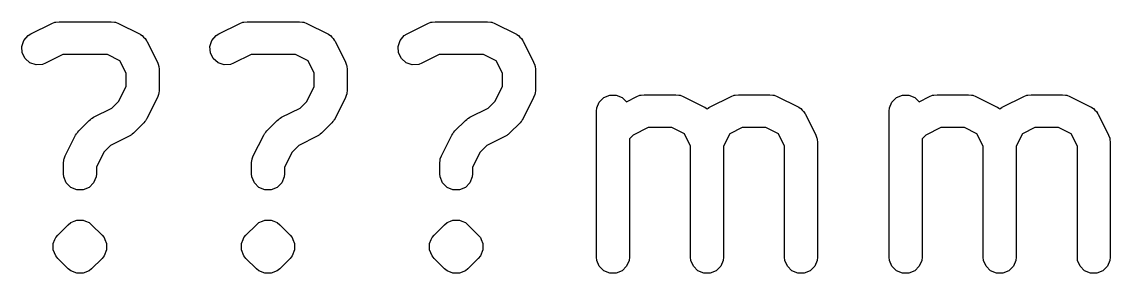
# Model space of a CAD drawing. Extents: x -2.5 to 14, y -2.7 to -1.2.
# Drawn here: x -1.8498 to -1.6546, y -1.982 to -1.9368 of the extents above; entities that cross this region are included whole.
import ezdxf

# ---------------------------------------------------------------- set-up
doc = ezdxf.new("R2010")
doc.units = 0
doc.header["$MEASUREMENT"] = 0
doc.layers.add('BLACK', color=7, linetype='CONTINUOUS')

msp = doc.modelspace()

# ---------------------------------------------------------------- linework, layer by layer
at = {"layer": 'BLACK', "linetype": 'CONTINUOUS'}
for p, q in [((-1.8482, -1.93897), (-1.84445, -1.9371)), ((-1.84445, -1.9371), (-1.84391, -1.93689)), ((-1.84391, -1.93689), (-1.84381, -1.93688)), ((-1.84381, -1.93688), (-1.84371, -1.93684)), ((-1.84371, -1.93684), (-1.84313, -1.93679)), ((-1.84313, -1.93679), (-1.83376, -1.93679)), ((-1.83376, -1.93679), (-1.83318, -1.93684)), ((-1.83318, -1.93684), (-1.83309, -1.93688)), ((-1.83309, -1.93688), (-1.83298, -1.93689)), ((-1.83298, -1.93689), (-1.83244, -1.9371)), ((-1.83244, -1.9371), (-1.82869, -1.93897)), ((-1.81446, -1.93897), (-1.81071, -1.9371)), ((-1.81071, -1.9371), (-1.81017, -1.93689)), ((-1.81017, -1.93689), (-1.81006, -1.93688)), ((-1.81006, -1.93688), (-1.80996, -1.93684)), ((-1.80996, -1.93684), (-1.80939, -1.93679)), ((-1.80939, -1.93679), (-1.80001, -1.93679)), ((-1.80001, -1.93679), (-1.79944, -1.93684)), ((-1.79944, -1.93684), (-1.79934, -1.93688)), ((-1.79934, -1.93688), (-1.79923, -1.93689)), ((-1.79923, -1.93689), (-1.79869, -1.9371)), ((-1.79869, -1.9371), (-1.79494, -1.93897)), ((-1.78071, -1.93897), (-1.77696, -1.9371)), ((-1.77696, -1.9371), (-1.77642, -1.93689)), ((-1.77642, -1.93689), (-1.77632, -1.93688)), ((-1.77632, -1.93688), (-1.77622, -1.93684)), ((-1.77622, -1.93684), (-1.77564, -1.93679)), ((-1.77564, -1.93679), (-1.76627, -1.93679)), ((-1.76627, -1.93679), (-1.76569, -1.93684)), ((-1.76569, -1.93684), (-1.76559, -1.93688)), ((-1.76559, -1.93688), (-1.76549, -1.93689)), ((-1.76549, -1.93689), (-1.76495, -1.9371)), ((-1.76495, -1.9371), (-1.7612, -1.93897)), ((-1.84981, -1.94124), (-1.84945, -1.94015)), ((-1.84945, -1.94015), (-1.84869, -1.93928)), ((-1.84869, -1.93928), (-1.8482, -1.93897)), ((-1.82869, -1.93897), (-1.82859, -1.93903)), ((-1.82859, -1.93903), (-1.82855, -1.93905)), ((-1.82855, -1.93905), (-1.82849, -1.9391)), ((-1.82849, -1.9391), (-1.8282, -1.93928)), ((-1.8282, -1.93928), (-1.82796, -1.93956)), ((-1.82796, -1.93956), (-1.82768, -1.9398)), ((-1.82768, -1.9398), (-1.82749, -1.94009)), ((-1.82749, -1.94009), (-1.82745, -1.94015)), ((-1.82745, -1.94015), (-1.82743, -1.9402)), ((-1.82743, -1.9402), (-1.82737, -1.94029)), ((-1.82737, -1.94029), (-1.82549, -1.94404)), ((-1.81607, -1.94124), (-1.8157, -1.94015)), ((-1.8157, -1.94015), (-1.81495, -1.93928)), ((-1.81495, -1.93928), (-1.81446, -1.93897)), ((-1.79494, -1.93897), (-1.79485, -1.93903)), ((-1.79485, -1.93903), (-1.7948, -1.93905)), ((-1.7948, -1.93905), (-1.79475, -1.9391)), ((-1.79475, -1.9391), (-1.79445, -1.93928)), ((-1.79445, -1.93928), (-1.79421, -1.93956)), ((-1.79421, -1.93956), (-1.79393, -1.9398)), ((-1.79393, -1.9398), (-1.79375, -1.94009)), ((-1.79375, -1.94009), (-1.7937, -1.94015)), ((-1.7937, -1.94015), (-1.79368, -1.9402)), ((-1.79368, -1.9402), (-1.79362, -1.94029)), ((-1.79362, -1.94029), (-1.79175, -1.94404)), ((-1.78232, -1.94124), (-1.78196, -1.94015)), ((-1.78196, -1.94015), (-1.7812, -1.93928)), ((-1.7812, -1.93928), (-1.78071, -1.93897)), ((-1.7612, -1.93897), (-1.7611, -1.93903)), ((-1.7611, -1.93903), (-1.76106, -1.93905)), ((-1.76106, -1.93905), (-1.761, -1.9391)), ((-1.761, -1.9391), (-1.76071, -1.93928)), ((-1.76071, -1.93928), (-1.76047, -1.93956)), ((-1.76047, -1.93956), (-1.76019, -1.9398)), ((-1.76019, -1.9398), (-1.76, -1.94009)), ((-1.76, -1.94009), (-1.75995, -1.94015)), ((-1.75995, -1.94015), (-1.75994, -1.9402)), ((-1.75994, -1.9402), (-1.75988, -1.94029)), ((-1.75988, -1.94029), (-1.758, -1.94404)), ((-1.84973, -1.94239), (-1.84981, -1.94124)), ((-1.84922, -1.94342), (-1.84973, -1.94239)), ((-1.81599, -1.94239), (-1.81607, -1.94124)), ((-1.81547, -1.94342), (-1.81599, -1.94239)), ((-1.78224, -1.94239), (-1.78232, -1.94124)), ((-1.78172, -1.94342), (-1.78224, -1.94239)), ((-1.84835, -1.94418), (-1.84922, -1.94342)), ((-1.84725, -1.94454), (-1.84835, -1.94418)), ((-1.8461, -1.94446), (-1.84725, -1.94454)), ((-1.84556, -1.94425), (-1.8461, -1.94446)), ((-1.84244, -1.94269), (-1.84556, -1.94425)), ((-1.83446, -1.94269), (-1.84244, -1.94269)), ((-1.83221, -1.94381), (-1.83446, -1.94269)), ((-1.83109, -1.94606), (-1.83221, -1.94381)), ((-1.82549, -1.94404), (-1.82529, -1.94458)), ((-1.8146, -1.94418), (-1.81547, -1.94342)), ((-1.81351, -1.94454), (-1.8146, -1.94418)), ((-1.81236, -1.94446), (-1.81351, -1.94454)), ((-1.81182, -1.94425), (-1.81236, -1.94446)), ((-1.80869, -1.94269), (-1.81182, -1.94425)), ((-1.80071, -1.94269), (-1.80869, -1.94269)), ((-1.79847, -1.94381), (-1.80071, -1.94269)), ((-1.79734, -1.94606), (-1.79847, -1.94381)), ((-1.79175, -1.94404), (-1.79154, -1.94458)), ((-1.78085, -1.94418), (-1.78172, -1.94342)), ((-1.77976, -1.94454), (-1.78085, -1.94418)), ((-1.77861, -1.94446), (-1.77976, -1.94454)), ((-1.77807, -1.94425), (-1.77861, -1.94446)), ((-1.77495, -1.94269), (-1.77807, -1.94425)), ((-1.76697, -1.94269), (-1.77495, -1.94269)), ((-1.76472, -1.94381), (-1.76697, -1.94269)), ((-1.7636, -1.94606), (-1.76472, -1.94381)), ((-1.758, -1.94404), (-1.7578, -1.94458)), ((-1.83109, -1.94842), (-1.83109, -1.94606)), ((-1.82529, -1.94458), (-1.82528, -1.94469)), ((-1.82528, -1.94469), (-1.82524, -1.94479)), ((-1.82524, -1.94479), (-1.82518, -1.94536)), ((-1.82518, -1.94536), (-1.82518, -1.94911)), ((-1.79734, -1.94842), (-1.79734, -1.94606)), ((-1.79154, -1.94458), (-1.79153, -1.94469)), ((-1.79153, -1.94469), (-1.79149, -1.94479)), ((-1.79149, -1.94479), (-1.79144, -1.94536)), ((-1.79144, -1.94536), (-1.79144, -1.94911)), ((-1.7636, -1.94842), (-1.7636, -1.94606)), ((-1.7578, -1.94458), (-1.75779, -1.94469)), ((-1.75779, -1.94469), (-1.75775, -1.94479)), ((-1.75775, -1.94479), (-1.75769, -1.94536)), ((-1.75769, -1.94536), (-1.75769, -1.94911)), ((-1.83244, -1.95111), (-1.83109, -1.94842)), ((-1.79869, -1.95111), (-1.79734, -1.94842)), ((-1.76495, -1.95111), (-1.7636, -1.94842)), ((-1.82529, -1.94989), (-1.82549, -1.95043)), ((-1.82528, -1.94979), (-1.82529, -1.94989)), ((-1.82524, -1.94969), (-1.82528, -1.94979)), ((-1.82518, -1.94911), (-1.82524, -1.94969)), ((-1.79154, -1.94989), (-1.79175, -1.95043)), ((-1.79153, -1.94979), (-1.79154, -1.94989)), ((-1.79149, -1.94969), (-1.79153, -1.94979)), ((-1.79144, -1.94911), (-1.79149, -1.94969)), ((-1.7578, -1.94989), (-1.758, -1.95043)), ((-1.75779, -1.94979), (-1.7578, -1.94989)), ((-1.75775, -1.94969), (-1.75779, -1.94979)), ((-1.75769, -1.94911), (-1.75775, -1.94969)), ((-1.74541, -1.95041), (-1.74435, -1.94997)), ((-1.74435, -1.94997), (-1.7432, -1.94997)), ((-1.7432, -1.94997), (-1.74213, -1.95041)), ((-1.74137, -1.95117), (-1.73947, -1.95022)), ((-1.73947, -1.95022), (-1.73893, -1.95001)), ((-1.73893, -1.95001), (-1.73882, -1.95001)), ((-1.73882, -1.95001), (-1.73872, -1.94997)), ((-1.73872, -1.94997), (-1.73815, -1.94991)), ((-1.73815, -1.94991), (-1.73252, -1.94991)), ((-1.73252, -1.94991), (-1.73195, -1.94997)), ((-1.73195, -1.94997), (-1.73185, -1.95001)), ((-1.73185, -1.95001), (-1.73174, -1.95001)), ((-1.73174, -1.95001), (-1.7312, -1.95022)), ((-1.7312, -1.95022), (-1.72745, -1.9521)), ((-1.72634, -1.9521), (-1.72259, -1.95022)), ((-1.72259, -1.95022), (-1.72205, -1.95001)), ((-1.72205, -1.95001), (-1.72195, -1.95001)), ((-1.72195, -1.95001), (-1.72185, -1.94997)), ((-1.72185, -1.94997), (-1.72127, -1.94991)), ((-1.72127, -1.94991), (-1.71565, -1.94991)), ((-1.71565, -1.94991), (-1.71507, -1.94997)), ((-1.71507, -1.94997), (-1.71498, -1.95001)), ((-1.71498, -1.95001), (-1.71487, -1.95001)), ((-1.71487, -1.95001), (-1.71433, -1.95022)), ((-1.71433, -1.95022), (-1.71058, -1.9521)), ((-1.69292, -1.95041), (-1.69185, -1.94997)), ((-1.69185, -1.94997), (-1.6907, -1.94997)), ((-1.6907, -1.94997), (-1.68964, -1.95041)), ((-1.68887, -1.95117), (-1.68697, -1.95022)), ((-1.68697, -1.95022), (-1.68643, -1.95001)), ((-1.68643, -1.95001), (-1.68633, -1.95001)), ((-1.68633, -1.95001), (-1.68623, -1.94997)), ((-1.68623, -1.94997), (-1.68565, -1.94991)), ((-1.68565, -1.94991), (-1.68003, -1.94991)), ((-1.68003, -1.94991), (-1.67945, -1.94997)), ((-1.67945, -1.94997), (-1.67936, -1.95001)), ((-1.67936, -1.95001), (-1.67925, -1.95001)), ((-1.67925, -1.95001), (-1.67871, -1.95022)), ((-1.67871, -1.95022), (-1.67496, -1.9521)), ((-1.67385, -1.9521), (-1.6701, -1.95022)), ((-1.6701, -1.95022), (-1.66956, -1.95001)), ((-1.66956, -1.95001), (-1.66945, -1.95001)), ((-1.66945, -1.95001), (-1.66936, -1.94997)), ((-1.66936, -1.94997), (-1.66878, -1.94991)), ((-1.66878, -1.94991), (-1.66316, -1.94991)), ((-1.66316, -1.94991), (-1.66258, -1.94997)), ((-1.66258, -1.94997), (-1.66248, -1.95001)), ((-1.66248, -1.95001), (-1.66238, -1.95001)), ((-1.66238, -1.95001), (-1.66184, -1.95022)), ((-1.66184, -1.95022), (-1.65809, -1.9521)), ((-1.83696, -1.95397), (-1.83363, -1.95231)), ((-1.83363, -1.95231), (-1.83244, -1.95111)), ((-1.82549, -1.95043), (-1.82737, -1.95418)), ((-1.80321, -1.95397), (-1.79989, -1.95231)), ((-1.79989, -1.95231), (-1.79869, -1.95111)), ((-1.79175, -1.95043), (-1.79362, -1.95418)), ((-1.76946, -1.95397), (-1.76614, -1.95231)), ((-1.76614, -1.95231), (-1.76495, -1.95111)), ((-1.758, -1.95043), (-1.75988, -1.95418)), ((-1.74672, -1.95286), (-1.74667, -1.95229)), ((-1.74667, -1.95229), (-1.74623, -1.95122)), ((-1.74623, -1.95122), (-1.74541, -1.95041)), ((-1.74213, -1.95041), (-1.74137, -1.95117)), ((-1.72745, -1.9521), (-1.72736, -1.95216)), ((-1.72736, -1.95216), (-1.72731, -1.95217)), ((-1.72731, -1.95217), (-1.72725, -1.95222)), ((-1.72725, -1.95222), (-1.72696, -1.9524)), ((-1.72683, -1.9524), (-1.72654, -1.95222)), ((-1.72654, -1.95222), (-1.72649, -1.95217)), ((-1.72649, -1.95217), (-1.72644, -1.95216)), ((-1.72644, -1.95216), (-1.72634, -1.9521)), ((-1.71058, -1.9521), (-1.71048, -1.95216)), ((-1.71048, -1.95216), (-1.71044, -1.95217)), ((-1.71044, -1.95217), (-1.71038, -1.95222)), ((-1.71038, -1.95222), (-1.71009, -1.9524)), ((-1.69423, -1.95286), (-1.69417, -1.95229)), ((-1.69417, -1.95229), (-1.69373, -1.95122)), ((-1.69373, -1.95122), (-1.69292, -1.95041)), ((-1.68964, -1.95041), (-1.68887, -1.95117)), ((-1.67496, -1.9521), (-1.67486, -1.95216)), ((-1.67486, -1.95216), (-1.67482, -1.95217)), ((-1.67482, -1.95217), (-1.67476, -1.95222)), ((-1.67476, -1.95222), (-1.67447, -1.9524)), ((-1.67434, -1.9524), (-1.67405, -1.95222)), ((-1.67405, -1.95222), (-1.67399, -1.95217)), ((-1.67399, -1.95217), (-1.67395, -1.95216)), ((-1.67395, -1.95216), (-1.67385, -1.9521)), ((-1.65809, -1.9521), (-1.65799, -1.95216)), ((-1.65799, -1.95216), (-1.65794, -1.95217)), ((-1.65794, -1.95217), (-1.65789, -1.95222)), ((-1.65789, -1.95222), (-1.6576, -1.9524)), ((-1.8375, -1.95434), (-1.83745, -1.95428)), ((-1.83745, -1.95428), (-1.83736, -1.95422)), ((-1.83736, -1.95422), (-1.83728, -1.95416)), ((-1.83728, -1.95416), (-1.8372, -1.95413)), ((-1.8372, -1.95413), (-1.83696, -1.95397)), ((-1.82737, -1.95418), (-1.82753, -1.95443)), ((-1.80375, -1.95434), (-1.8037, -1.95428)), ((-1.8037, -1.95428), (-1.80361, -1.95422)), ((-1.80361, -1.95422), (-1.80353, -1.95416)), ((-1.80353, -1.95416), (-1.80346, -1.95413)), ((-1.80346, -1.95413), (-1.80321, -1.95397)), ((-1.79362, -1.95418), (-1.79378, -1.95443)), ((-1.77, -1.95434), (-1.76995, -1.95428)), ((-1.76995, -1.95428), (-1.76986, -1.95422)), ((-1.76986, -1.95422), (-1.76978, -1.95416)), ((-1.76978, -1.95416), (-1.76971, -1.95413)), ((-1.76971, -1.95413), (-1.76946, -1.95397)), ((-1.75988, -1.95418), (-1.76003, -1.95443)), ((-1.74672, -1.97911), (-1.74672, -1.95286)), ((-1.72696, -1.9524), (-1.7269, -1.95248)), ((-1.7269, -1.95248), (-1.72683, -1.9524)), ((-1.71009, -1.9524), (-1.70985, -1.95268)), ((-1.70985, -1.95268), (-1.70957, -1.95293)), ((-1.70957, -1.95293), (-1.70938, -1.95322)), ((-1.70938, -1.95322), (-1.70934, -1.95327)), ((-1.70934, -1.95327), (-1.70932, -1.95332)), ((-1.70932, -1.95332), (-1.70926, -1.95342)), ((-1.70926, -1.95342), (-1.70738, -1.95717)), ((-1.69423, -1.97911), (-1.69423, -1.95286)), ((-1.67447, -1.9524), (-1.6744, -1.95248)), ((-1.6744, -1.95248), (-1.67434, -1.9524)), ((-1.6576, -1.9524), (-1.65735, -1.95268)), ((-1.65735, -1.95268), (-1.65707, -1.95293)), ((-1.65707, -1.95293), (-1.65689, -1.95322)), ((-1.65689, -1.95322), (-1.65684, -1.95327)), ((-1.65684, -1.95327), (-1.65683, -1.95332)), ((-1.65683, -1.95332), (-1.65677, -1.95342)), ((-1.65677, -1.95342), (-1.65489, -1.95717)), ((-1.8396, -1.9564), (-1.83772, -1.95452)), ((-1.83772, -1.95452), (-1.8375, -1.95434)), ((-1.82792, -1.95495), (-1.8298, -1.95683)), ((-1.82774, -1.95472), (-1.82792, -1.95495)), ((-1.82768, -1.95467), (-1.82774, -1.95472)), ((-1.82762, -1.95458), (-1.82768, -1.95467)), ((-1.82756, -1.9545), (-1.82762, -1.95458)), ((-1.82753, -1.95443), (-1.82756, -1.9545)), ((-1.80585, -1.9564), (-1.80398, -1.95452)), ((-1.80398, -1.95452), (-1.80375, -1.95434)), ((-1.79418, -1.95495), (-1.79605, -1.95683)), ((-1.79399, -1.95472), (-1.79418, -1.95495)), ((-1.79393, -1.95467), (-1.79399, -1.95472)), ((-1.79388, -1.95458), (-1.79393, -1.95467)), ((-1.79381, -1.9545), (-1.79388, -1.95458)), ((-1.79378, -1.95443), (-1.79381, -1.9545)), ((-1.77211, -1.9564), (-1.77023, -1.95452)), ((-1.77023, -1.95452), (-1.77, -1.95434)), ((-1.76043, -1.95495), (-1.76231, -1.95683)), ((-1.76025, -1.95472), (-1.76043, -1.95495)), ((-1.76019, -1.95467), (-1.76025, -1.95472)), ((-1.76013, -1.95458), (-1.76019, -1.95467)), ((-1.76006, -1.9545), (-1.76013, -1.95458)), ((-1.76003, -1.95443), (-1.76006, -1.9545)), ((-1.73745, -1.95582), (-1.74015, -1.95716)), ((-1.73322, -1.95582), (-1.73745, -1.95582)), ((-1.73097, -1.95694), (-1.73322, -1.95582)), ((-1.72058, -1.95582), (-1.72282, -1.95694)), ((-1.71635, -1.95582), (-1.72058, -1.95582)), ((-1.7141, -1.95694), (-1.71635, -1.95582)), ((-1.68496, -1.95582), (-1.68765, -1.95716)), ((-1.68073, -1.95582), (-1.68496, -1.95582)), ((-1.67848, -1.95694), (-1.68073, -1.95582)), ((-1.66808, -1.95582), (-1.67033, -1.95694)), ((-1.66385, -1.95582), (-1.66808, -1.95582)), ((-1.66161, -1.95694), (-1.66385, -1.95582)), ((-1.84203, -1.96092), (-1.84015, -1.95717)), ((-1.84015, -1.95717), (-1.83999, -1.95692)), ((-1.83999, -1.95692), (-1.83996, -1.95685)), ((-1.83996, -1.95685), (-1.8399, -1.95677)), ((-1.8399, -1.95677), (-1.83984, -1.95668)), ((-1.83984, -1.95668), (-1.83978, -1.95663)), ((-1.83978, -1.95663), (-1.8396, -1.9564)), ((-1.83056, -1.95738), (-1.83389, -1.95904)), ((-1.83032, -1.95722), (-1.83056, -1.95738)), ((-1.83024, -1.95719), (-1.83032, -1.95722)), ((-1.83016, -1.95713), (-1.83024, -1.95719)), ((-1.83007, -1.95707), (-1.83016, -1.95713)), ((-1.83002, -1.95701), (-1.83007, -1.95707)), ((-1.8298, -1.95683), (-1.83002, -1.95701)), ((-1.80828, -1.96092), (-1.8064, -1.95717)), ((-1.8064, -1.95717), (-1.80625, -1.95692)), ((-1.80625, -1.95692), (-1.80622, -1.95685)), ((-1.80622, -1.95685), (-1.80615, -1.95677)), ((-1.80615, -1.95677), (-1.8061, -1.95668)), ((-1.8061, -1.95668), (-1.80604, -1.95663)), ((-1.80604, -1.95663), (-1.80585, -1.9564)), ((-1.79682, -1.95738), (-1.80014, -1.95904)), ((-1.79657, -1.95722), (-1.79682, -1.95738)), ((-1.7965, -1.95719), (-1.79657, -1.95722)), ((-1.79642, -1.95713), (-1.7965, -1.95719)), ((-1.79633, -1.95707), (-1.79642, -1.95713)), ((-1.79628, -1.95701), (-1.79633, -1.95707)), ((-1.79605, -1.95683), (-1.79628, -1.95701)), ((-1.77453, -1.96092), (-1.77266, -1.95717)), ((-1.77266, -1.95717), (-1.7725, -1.95692)), ((-1.7725, -1.95692), (-1.77247, -1.95685)), ((-1.77247, -1.95685), (-1.77241, -1.95677)), ((-1.77241, -1.95677), (-1.77235, -1.95668)), ((-1.77235, -1.95668), (-1.77229, -1.95663)), ((-1.77229, -1.95663), (-1.77211, -1.9564)), ((-1.76307, -1.95738), (-1.76639, -1.95904)), ((-1.76283, -1.95722), (-1.76307, -1.95738)), ((-1.76275, -1.95719), (-1.76283, -1.95722)), ((-1.76267, -1.95713), (-1.76275, -1.95719)), ((-1.76258, -1.95707), (-1.76267, -1.95713)), ((-1.76253, -1.95701), (-1.76258, -1.95707)), ((-1.76231, -1.95683), (-1.76253, -1.95701)), ((-1.74015, -1.95716), (-1.74082, -1.95783)), ((-1.74082, -1.95783), (-1.74082, -1.97911)), ((-1.72985, -1.95918), (-1.73097, -1.95694)), ((-1.72282, -1.95694), (-1.72395, -1.95918)), ((-1.71298, -1.95918), (-1.7141, -1.95694)), ((-1.70738, -1.95717), (-1.70718, -1.95771)), ((-1.70718, -1.95771), (-1.70717, -1.95781)), ((-1.70717, -1.95781), (-1.70713, -1.95791)), ((-1.70713, -1.95791), (-1.70707, -1.95849)), ((-1.68765, -1.95716), (-1.68833, -1.95783)), ((-1.68833, -1.95783), (-1.68833, -1.97911)), ((-1.67736, -1.95918), (-1.67848, -1.95694)), ((-1.67033, -1.95694), (-1.67145, -1.95918)), ((-1.66048, -1.95918), (-1.66161, -1.95694)), ((-1.65489, -1.95717), (-1.65468, -1.95771)), ((-1.65468, -1.95771), (-1.65468, -1.95781)), ((-1.65468, -1.95781), (-1.65464, -1.95791)), ((-1.65464, -1.95791), (-1.65458, -1.95849)), ((-1.83389, -1.95904), (-1.83508, -1.96024)), ((-1.80014, -1.95904), (-1.80134, -1.96024)), ((-1.76639, -1.95904), (-1.76759, -1.96024)), ((-1.72985, -1.97911), (-1.72985, -1.95918)), ((-1.72395, -1.95918), (-1.72395, -1.97911)), ((-1.71298, -1.97911), (-1.71298, -1.95918)), ((-1.70707, -1.95849), (-1.70707, -1.97911)), ((-1.67736, -1.97911), (-1.67736, -1.95918)), ((-1.67145, -1.95918), (-1.67145, -1.97911)), ((-1.66048, -1.97911), (-1.66048, -1.95918)), ((-1.65458, -1.95849), (-1.65458, -1.97911)), ((-1.84234, -1.96224), (-1.84228, -1.96166)), ((-1.84228, -1.96166), (-1.84224, -1.96156)), ((-1.84224, -1.96156), (-1.84223, -1.96146)), ((-1.84223, -1.96146), (-1.84203, -1.96092)), ((-1.83508, -1.96024), (-1.83643, -1.96293)), ((-1.80859, -1.96224), (-1.80853, -1.96166)), ((-1.80853, -1.96166), (-1.80849, -1.96156)), ((-1.80849, -1.96146), (-1.80828, -1.96092)), ((-1.80849, -1.96156), (-1.80849, -1.96146)), ((-1.80134, -1.96024), (-1.80269, -1.96293)), ((-1.77485, -1.96224), (-1.77479, -1.96166)), ((-1.77479, -1.96166), (-1.77475, -1.96156)), ((-1.77475, -1.96156), (-1.77474, -1.96146)), ((-1.77474, -1.96146), (-1.77453, -1.96092)), ((-1.76759, -1.96024), (-1.76894, -1.96293)), ((-1.84234, -1.96411), (-1.84234, -1.96224)), ((-1.83643, -1.96293), (-1.83643, -1.96411)), ((-1.80859, -1.96411), (-1.80859, -1.96224)), ((-1.80269, -1.96293), (-1.80269, -1.96411)), ((-1.77485, -1.96411), (-1.77485, -1.96224)), ((-1.76894, -1.96293), (-1.76894, -1.96411)), ((-1.84228, -1.96469), (-1.84234, -1.96411)), ((-1.84184, -1.96575), (-1.84228, -1.96469)), ((-1.84102, -1.96657), (-1.84184, -1.96575)), ((-1.83693, -1.96575), (-1.83774, -1.96657)), ((-1.83649, -1.96469), (-1.83693, -1.96575)), ((-1.83643, -1.96411), (-1.83649, -1.96469)), ((-1.80853, -1.96469), (-1.80859, -1.96411)), ((-1.80809, -1.96575), (-1.80853, -1.96469)), ((-1.80728, -1.96657), (-1.80809, -1.96575)), ((-1.80318, -1.96575), (-1.804, -1.96657)), ((-1.80274, -1.96469), (-1.80318, -1.96575)), ((-1.80269, -1.96411), (-1.80274, -1.96469)), ((-1.77479, -1.96469), (-1.77485, -1.96411)), ((-1.77435, -1.96575), (-1.77479, -1.96469)), ((-1.77353, -1.96657), (-1.77435, -1.96575)), ((-1.76944, -1.96575), (-1.77025, -1.96657)), ((-1.769, -1.96469), (-1.76944, -1.96575)), ((-1.76894, -1.96411), (-1.769, -1.96469)), ((-1.83996, -1.96701), (-1.84102, -1.96657)), ((-1.83881, -1.96701), (-1.83996, -1.96701)), ((-1.83774, -1.96657), (-1.83881, -1.96701)), ((-1.80621, -1.96701), (-1.80728, -1.96657)), ((-1.80506, -1.96701), (-1.80621, -1.96701)), ((-1.804, -1.96657), (-1.80506, -1.96701)), ((-1.77247, -1.96701), (-1.77353, -1.96657)), ((-1.77132, -1.96701), (-1.77247, -1.96701)), ((-1.77025, -1.96657), (-1.77132, -1.96701)), ((-1.84335, -1.97515), (-1.84147, -1.97327)), ((-1.84147, -1.97327), (-1.84102, -1.9729)), ((-1.84102, -1.9729), (-1.8404, -1.97265)), ((-1.84102, -1.9729), (-1.84102, -1.9729)), ((-1.8404, -1.97265), (-1.83996, -1.97246)), ((-1.83996, -1.97246), (-1.83881, -1.97246)), ((-1.83881, -1.97246), (-1.83881, -1.97246)), ((-1.83881, -1.97246), (-1.83837, -1.97265)), ((-1.83837, -1.97265), (-1.83774, -1.9729)), ((-1.83774, -1.9729), (-1.83774, -1.9729)), ((-1.83774, -1.9729), (-1.8373, -1.97327)), ((-1.8373, -1.97327), (-1.83542, -1.97515)), ((-1.8096, -1.97515), (-1.80773, -1.97327)), ((-1.80773, -1.97327), (-1.80728, -1.9729)), ((-1.80728, -1.9729), (-1.80666, -1.97265)), ((-1.80728, -1.9729), (-1.80728, -1.9729)), ((-1.80666, -1.97265), (-1.80621, -1.97246)), ((-1.80621, -1.97246), (-1.80506, -1.97246)), ((-1.80506, -1.97246), (-1.80506, -1.97246)), ((-1.80506, -1.97246), (-1.80462, -1.97265)), ((-1.80462, -1.97265), (-1.804, -1.9729)), ((-1.804, -1.9729), (-1.804, -1.9729)), ((-1.804, -1.9729), (-1.80355, -1.97327)), ((-1.80355, -1.97327), (-1.80168, -1.97515)), ((-1.77586, -1.97515), (-1.77398, -1.97327)), ((-1.77398, -1.97327), (-1.77353, -1.9729)), ((-1.77353, -1.9729), (-1.77291, -1.97265)), ((-1.77353, -1.9729), (-1.77353, -1.9729)), ((-1.77291, -1.97265), (-1.77247, -1.97246)), ((-1.77247, -1.97246), (-1.77132, -1.97246)), ((-1.77132, -1.97246), (-1.77132, -1.97246)), ((-1.77132, -1.97246), (-1.77088, -1.97265)), ((-1.77088, -1.97265), (-1.77025, -1.9729)), ((-1.77025, -1.9729), (-1.77025, -1.9729)), ((-1.77025, -1.9729), (-1.7698, -1.97327)), ((-1.7698, -1.97327), (-1.76793, -1.97515)), ((-1.84386, -1.97594), (-1.84371, -1.97559)), ((-1.84371, -1.97559), (-1.84335, -1.97515)), ((-1.83542, -1.97515), (-1.83505, -1.97559)), ((-1.83505, -1.97559), (-1.83491, -1.97594)), ((-1.81011, -1.97594), (-1.80997, -1.97559)), ((-1.80997, -1.97559), (-1.8096, -1.97515)), ((-1.80168, -1.97515), (-1.80131, -1.97559)), ((-1.80131, -1.97559), (-1.80117, -1.97594)), ((-1.77636, -1.97594), (-1.77622, -1.97559)), ((-1.77622, -1.97559), (-1.77586, -1.97515)), ((-1.76793, -1.97515), (-1.76756, -1.97559)), ((-1.76756, -1.97559), (-1.76742, -1.97594)), ((-1.84416, -1.97666), (-1.84386, -1.97594)), ((-1.84416, -1.97781), (-1.84416, -1.97666)), ((-1.83491, -1.97594), (-1.83461, -1.97666)), ((-1.83461, -1.97666), (-1.83461, -1.97781)), ((-1.81041, -1.97666), (-1.81011, -1.97594)), ((-1.81041, -1.97781), (-1.81041, -1.97666)), ((-1.80117, -1.97594), (-1.80087, -1.97666)), ((-1.80087, -1.97666), (-1.80087, -1.97781)), ((-1.77666, -1.97666), (-1.77636, -1.97594)), ((-1.77666, -1.97781), (-1.77666, -1.97666)), ((-1.76742, -1.97594), (-1.76712, -1.97666)), ((-1.76712, -1.97666), (-1.76712, -1.97781)), ((-1.84371, -1.97887), (-1.84416, -1.97781)), ((-1.84335, -1.97932), (-1.84371, -1.97887)), ((-1.84147, -1.9812), (-1.84335, -1.97932)), ((-1.83542, -1.97932), (-1.8373, -1.9812)), ((-1.83505, -1.97887), (-1.83542, -1.97932)), ((-1.83461, -1.97781), (-1.83505, -1.97887)), ((-1.80997, -1.97887), (-1.81041, -1.97781)), ((-1.8096, -1.97932), (-1.80997, -1.97887)), ((-1.80773, -1.9812), (-1.8096, -1.97932)), ((-1.80168, -1.97932), (-1.80355, -1.9812)), ((-1.80131, -1.97887), (-1.80168, -1.97932)), ((-1.80087, -1.97781), (-1.80131, -1.97887)), ((-1.77622, -1.97887), (-1.77666, -1.97781)), ((-1.77586, -1.97932), (-1.77622, -1.97887)), ((-1.77398, -1.9812), (-1.77586, -1.97932)), ((-1.76793, -1.97932), (-1.7698, -1.9812)), ((-1.76756, -1.97887), (-1.76793, -1.97932)), ((-1.76712, -1.97781), (-1.76756, -1.97887)), ((-1.74667, -1.97969), (-1.74672, -1.97911)), ((-1.74082, -1.97911), (-1.74088, -1.97969)), ((-1.72979, -1.97969), (-1.72985, -1.97911)), ((-1.72395, -1.97911), (-1.724, -1.97969)), ((-1.71292, -1.97969), (-1.71298, -1.97911)), ((-1.70707, -1.97911), (-1.70713, -1.97969)), ((-1.69417, -1.97969), (-1.69423, -1.97911)), ((-1.68833, -1.97911), (-1.68838, -1.97969)), ((-1.6773, -1.97969), (-1.67736, -1.97911)), ((-1.67145, -1.97911), (-1.67151, -1.97969)), ((-1.66043, -1.97969), (-1.66048, -1.97911)), ((-1.65458, -1.97911), (-1.65464, -1.97969)), ((-1.84102, -1.98156), (-1.84147, -1.9812)), ((-1.83996, -1.98201), (-1.84102, -1.98156)), ((-1.83774, -1.98156), (-1.83881, -1.98201)), ((-1.8373, -1.9812), (-1.83774, -1.98156)), ((-1.80728, -1.98156), (-1.80773, -1.9812)), ((-1.80621, -1.98201), (-1.80728, -1.98156)), ((-1.804, -1.98156), (-1.80506, -1.98201)), ((-1.80355, -1.9812), (-1.804, -1.98156)), ((-1.77353, -1.98156), (-1.77398, -1.9812)), ((-1.77247, -1.98201), (-1.77353, -1.98156)), ((-1.77025, -1.98156), (-1.77132, -1.98201)), ((-1.7698, -1.9812), (-1.77025, -1.98156)), ((-1.74623, -1.98075), (-1.74667, -1.97969)), ((-1.74541, -1.98156), (-1.74623, -1.98075)), ((-1.74435, -1.98201), (-1.74541, -1.98156)), ((-1.74213, -1.98156), (-1.7432, -1.98201)), ((-1.74132, -1.98075), (-1.74213, -1.98156)), ((-1.74088, -1.97969), (-1.74132, -1.98075)), ((-1.72935, -1.98075), (-1.72979, -1.97969)), ((-1.72854, -1.98156), (-1.72935, -1.98075)), ((-1.72747, -1.98201), (-1.72854, -1.98156)), ((-1.72526, -1.98156), (-1.72632, -1.98201)), ((-1.72444, -1.98075), (-1.72526, -1.98156)), ((-1.724, -1.97969), (-1.72444, -1.98075)), ((-1.71248, -1.98075), (-1.71292, -1.97969)), ((-1.71167, -1.98156), (-1.71248, -1.98075)), ((-1.7106, -1.98201), (-1.71167, -1.98156)), ((-1.70839, -1.98156), (-1.70945, -1.98201)), ((-1.70757, -1.98075), (-1.70839, -1.98156)), ((-1.70713, -1.97969), (-1.70757, -1.98075)), ((-1.69373, -1.98075), (-1.69417, -1.97969)), ((-1.69292, -1.98156), (-1.69373, -1.98075)), ((-1.69185, -1.98201), (-1.69292, -1.98156)), ((-1.68964, -1.98156), (-1.6907, -1.98201)), ((-1.68882, -1.98075), (-1.68964, -1.98156)), ((-1.68838, -1.97969), (-1.68882, -1.98075)), ((-1.67686, -1.98075), (-1.6773, -1.97969)), ((-1.67605, -1.98156), (-1.67686, -1.98075)), ((-1.67498, -1.98201), (-1.67605, -1.98156)), ((-1.67276, -1.98156), (-1.67383, -1.98201)), ((-1.67195, -1.98075), (-1.67276, -1.98156)), ((-1.67151, -1.97969), (-1.67195, -1.98075)), ((-1.65999, -1.98075), (-1.66043, -1.97969)), ((-1.65917, -1.98156), (-1.65999, -1.98075)), ((-1.65811, -1.98201), (-1.65917, -1.98156)), ((-1.65589, -1.98156), (-1.65696, -1.98201)), ((-1.65508, -1.98075), (-1.65589, -1.98156)), ((-1.65464, -1.97969), (-1.65508, -1.98075)), ((-1.83881, -1.98201), (-1.83996, -1.98201)), ((-1.83996, -1.98201), (-1.83996, -1.98201)), ((-1.83881, -1.98201), (-1.83881, -1.98201)), ((-1.80506, -1.98201), (-1.80621, -1.98201)), ((-1.80621, -1.98201), (-1.80621, -1.98201)), ((-1.80506, -1.98201), (-1.80506, -1.98201)), ((-1.77132, -1.98201), (-1.77247, -1.98201)), ((-1.77247, -1.98201), (-1.77247, -1.98201)), ((-1.77132, -1.98201), (-1.77132, -1.98201)), ((-1.7432, -1.98201), (-1.74435, -1.98201)), ((-1.72632, -1.98201), (-1.72747, -1.98201)), ((-1.70945, -1.98201), (-1.7106, -1.98201)), ((-1.6907, -1.98201), (-1.69185, -1.98201)), ((-1.67383, -1.98201), (-1.67498, -1.98201)), ((-1.65696, -1.98201), (-1.65811, -1.98201))]:
    msp.add_line(p, q, dxfattribs=at)

doc.saveas('drawing.dxf')
